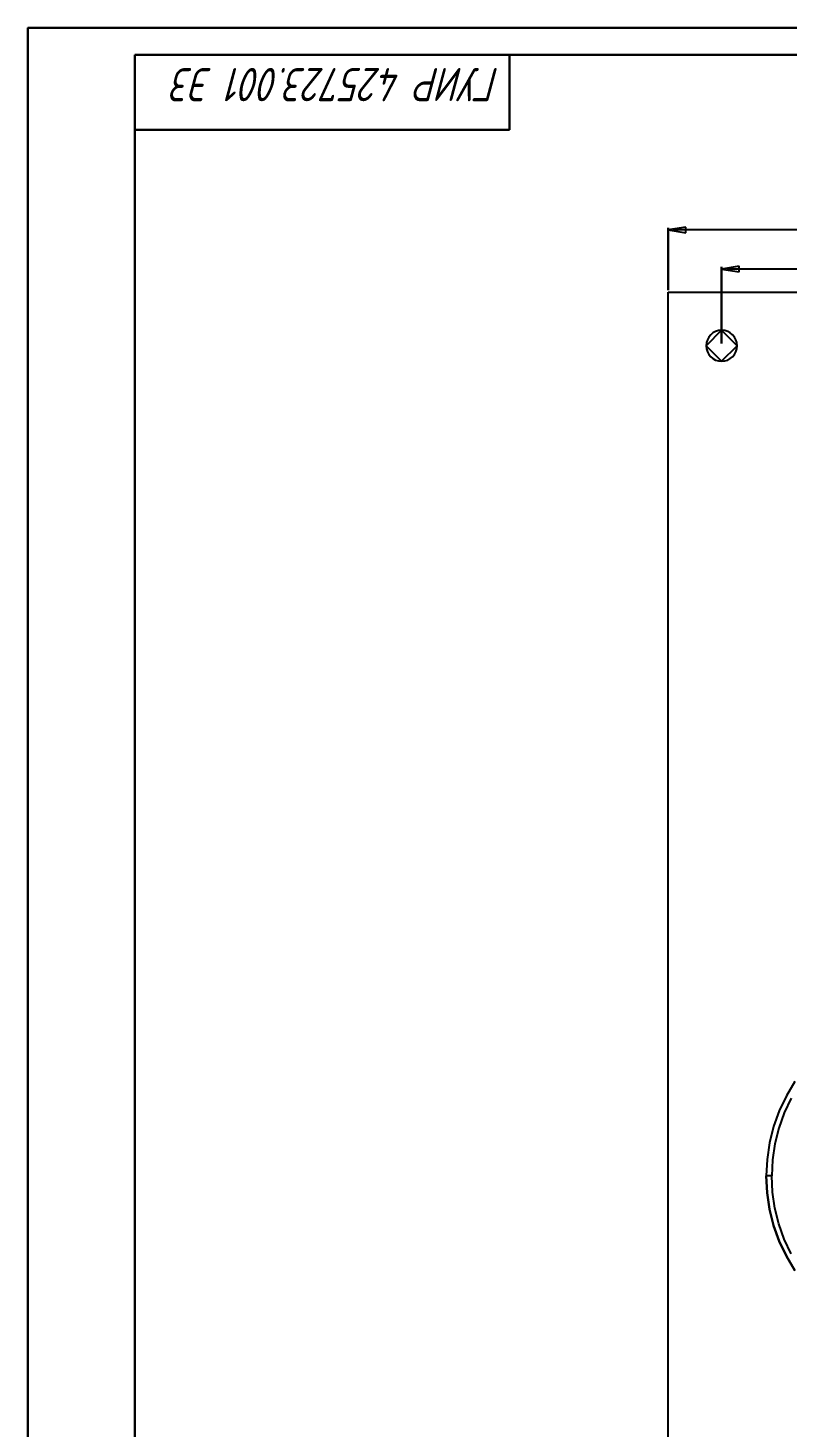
# Model space of a CAD drawing. Header units: inches. Extents: x 0 to 840, y -594 to 0.
# Drawn here: x 0 to 141.9, y -261.3 to 0 of the extents above; entities that cross this region are included whole.
import ezdxf

# ---------------------------------------------------------------- set-up
doc = ezdxf.new("R2010")
doc.units = ezdxf.units.IN
doc.header["$MEASUREMENT"] = 0
doc.styles.add('GOST type A1', font='', dxfattribs={"height": 3.704167})
doc.styles.get('GOST type A1').set_extended_font_data('GOST type A', italic=True)

msp = doc.modelspace()

# ---------------------------------------------------------------- linework, layer by layer
at = {"color": 18, "lineweight": 30, "true_color": 0x000000}
for p, q in [((90, -5), (20, -5)), ((20, -5), (20, -19)), ((90, -5), (20, -5)), ((20, -5), (20, -19)), ((835, -5), (20, -5)), ((20, -5), (20, -589)), ((835, -5), (20, -5)), ((20, -5), (20, -589)), ((90, -19), (90, -5)), ((90, -19), (90, -5)), ((20, -19), (90, -19)), ((20, -19), (90, -19))]:
    msp.add_line(p, q, dxfattribs=at)
at = {"color": 18, "true_color": 0x000000}
for p, q in [((122.95, -37.17), (119.65, -37.72)), ((119.65, -48.96), (119.65, -37.32)), ((119.65, -37.32), (119.65, -48.96)), ((119.65, -37.72), (122.95, -38.27)), ((240.98, -37.72), (120.56, -37.72)), ((122.95, -38.27), (122.95, -37.17)), ((132.95, -44.47), (129.65, -45.02)), ((129.65, -58.95), (129.65, -44.62)), ((129.65, -44.62), (129.65, -58.95)), ((129.65, -45.02), (132.95, -45.57)), ((241.3, -45.02), (130.55, -45.02)), ((132.95, -45.57), (132.95, -44.47)), ((119.65, -389.35), (119.65, -49.35)), ((119.65, -49.35), (359.65, -49.35)), ((129.65, -56.45), (126.75, -59.35)), ((132.55, -59.35), (129.65, -56.45)), ((126.75, -59.35), (129.65, -62.25)), ((129.65, -62.25), (132.55, -59.35)), ((143.36, -196.74), (141.75, -199.41)), ((143.36, -196.74), (141.75, -199.41)), ((143.36, -196.74), (141.75, -199.41)), ((143.36, -196.74), (141.75, -199.41)), ((141.75, -199.41), (140.42, -202.23)), ((141.75, -199.41), (140.42, -202.23)), ((141.75, -199.41), (140.42, -202.23)), ((141.75, -199.41), (140.42, -202.23)), ((142.63, -199.88), (141.34, -202.62)), ((142.63, -199.88), (141.34, -202.62)), ((140.42, -202.23), (139.37, -205.17)), ((140.42, -202.23), (139.37, -205.17)), ((140.42, -202.23), (139.37, -205.17)), ((140.42, -202.23), (139.37, -205.17)), ((141.34, -202.62), (140.32, -205.46)), ((141.34, -202.62), (140.32, -205.46)), ((139.37, -205.17), (138.61, -208.2)), ((139.37, -205.17), (138.61, -208.2)), ((139.37, -205.17), (138.61, -208.2)), ((139.37, -205.17), (138.61, -208.2)), ((140.32, -205.46), (139.59, -208.4)), ((140.32, -205.46), (139.59, -208.4)), ((138.61, -208.2), (138.15, -211.29)), ((138.61, -208.2), (138.15, -211.29)), ((138.61, -208.2), (138.15, -211.29)), ((138.61, -208.2), (138.15, -211.29)), ((139.59, -208.4), (139.14, -211.38)), ((139.59, -208.4), (139.14, -211.38)), ((138.15, -211.29), (138, -214.4)), ((138.15, -211.29), (138, -214.4)), ((138.15, -211.29), (138, -214.4)), ((138.15, -211.29), (138, -214.4)), ((139.14, -211.38), (139, -214.4)), ((139.14, -211.38), (139, -214.4)), ((138, -214.4), (138.15, -217.52)), ((138.15, -217.52), (138, -214.4)), ((138.03, -214.4), (138, -214.4)), ((138, -214.4), (138.15, -217.52)), ((138.15, -217.52), (138, -214.4)), ((138.03, -214.4), (138, -214.4)), ((138.13, -214.4), (138.03, -214.4)), ((138.13, -214.4), (138.03, -214.4)), ((138.29, -214.4), (138.13, -214.4)), ((138.29, -214.4), (138.13, -214.4)), ((138.5, -214.4), (138.29, -214.4)), ((138.5, -214.4), (138.29, -214.4)), ((138.74, -214.4), (138.5, -214.4)), ((138.74, -214.4), (138.5, -214.4)), ((139, -214.4), (138.74, -214.4)), ((139, -214.4), (138.74, -214.4)), ((139.14, -217.42), (139, -214.4)), ((139.14, -217.42), (139, -214.4)), ((138.15, -217.52), (138.61, -220.61)), ((138.61, -220.61), (138.15, -217.52)), ((138.15, -217.52), (138.61, -220.61)), ((138.61, -220.61), (138.15, -217.52)), ((139.59, -220.41), (139.14, -217.42)), ((139.59, -220.41), (139.14, -217.42)), ((138.61, -220.61), (139.37, -223.63)), ((139.37, -223.63), (138.61, -220.61)), ((138.61, -220.61), (139.37, -223.63)), ((139.37, -223.63), (138.61, -220.61)), ((140.32, -223.34), (139.59, -220.41)), ((140.32, -223.34), (139.59, -220.41)), ((139.37, -223.63), (140.42, -226.57)), ((140.42, -226.57), (139.37, -223.63)), ((139.37, -223.63), (140.42, -226.57)), ((140.42, -226.57), (139.37, -223.63)), ((141.34, -226.19), (140.32, -223.34)), ((141.34, -226.19), (140.32, -223.34)), ((140.42, -226.57), (141.75, -229.39)), ((141.75, -229.39), (140.42, -226.57)), ((140.42, -226.57), (141.75, -229.39)), ((141.75, -229.39), (140.42, -226.57)), ((142.63, -228.92), (141.34, -226.19)), ((142.63, -228.92), (141.34, -226.19)), ((141.75, -229.39), (143.36, -232.07)), ((143.36, -232.07), (141.75, -229.39)), ((141.75, -229.39), (143.36, -232.07)), ((143.36, -232.07), (141.75, -229.39))]:
    msp.add_line(p, q, dxfattribs=at)
at = {"color": 18, "lineweight": 30, "true_color": 0x000000}
msp.add_lwpolyline([(840, -594), (0, -594), (0, 0), (840, 0)], close=True, dxfattribs=at)
at = {"color": 18, "true_color": 0x000000}
for start, end in [(90, 180), (0, 90), (180, 270), (270, 0)]:
    msp.add_arc((129.65, -59.35), 2.9, start, end, dxfattribs=at)

# ---------------------------------------------------------------- texts
at = {"color": 18, "lineweight": 30, "true_color": 0x000000, "style": 'GOST type A1'}
msp.add_text('ГУИР 425723.001 Э3', height=6.2081, rotation=-180, dxfattribs=at).set_placement((88.25, -7.47))

doc.saveas('drawing.dxf')
